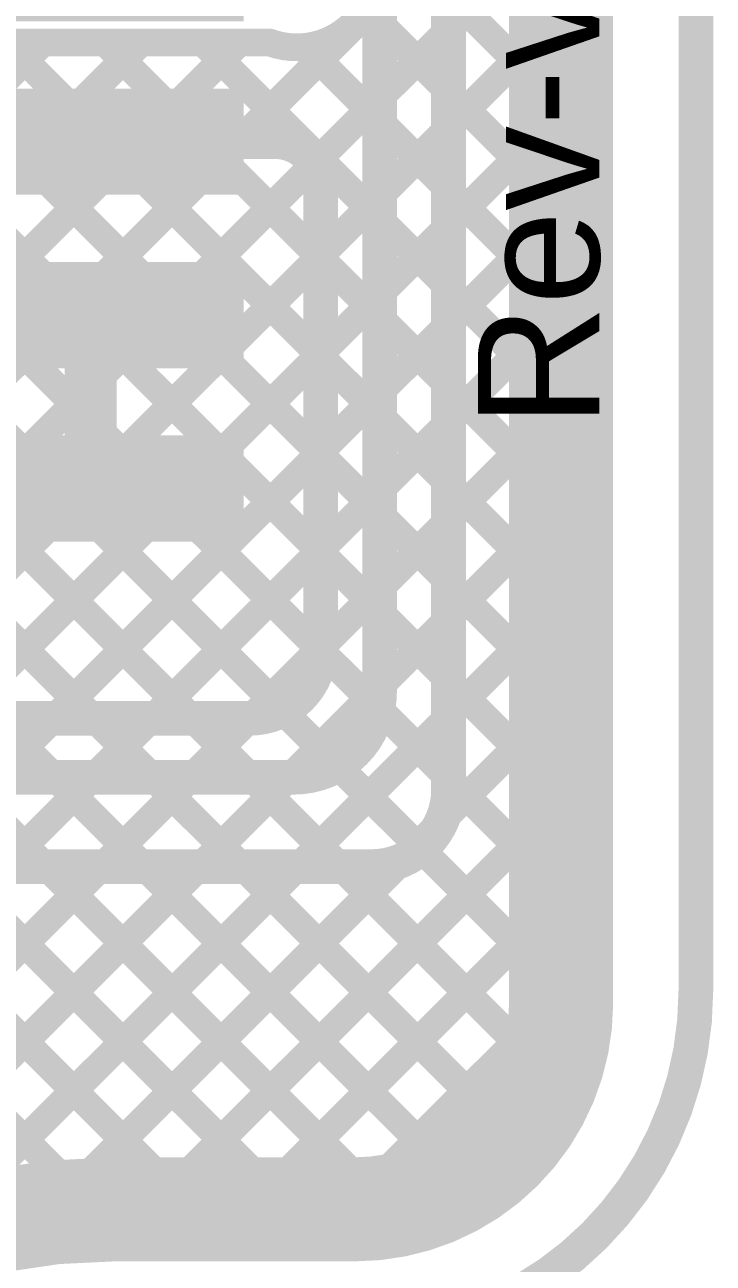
# Model space of a CAD drawing. Header units: inches. Extents: x -17 to 443, y -40 to 218.
# Drawn here: x 112.03 to 117.06, y 137.41 to 146.48 of the extents above; entities that cross this region are included whole.
import ezdxf

# ---------------------------------------------------------------- set-up
doc = ezdxf.new("R2010")
doc.units = ezdxf.units.IN
for name, color, linetype in [('Board Outline', 216, 'Continuous'), ('Bottom Layer', 5, 'Continuous'), ('Fabrication', 76, 'Continuous'), ('Top Layer', 1, 'Continuous'), ('Top Overlay', 2, 'Continuous'), ('Top Paste', 8, 'Continuous'), ('Top Solder', 216, 'Continuous')]:
    doc.layers.add(name, color=color, linetype=linetype)
doc.styles.add('Arial', font='', dxfattribs={"height": 0.2})
doc.styles.get('Arial').set_extended_font_data('Arial')

# ---------------------------------------------------------------- blocks, each defined once
blk = doc.blocks.new('14_SO_27')
at = {"layer": 'Top Layer'}
for points in [[(-1.7501108, 4.096994599999999), (-1.7501108, 3.5230054), (-3.7881052, 3.5230054), (-3.7881052, 4.096994599999999)], [(3.7881052, 4.096994599999999), (3.7881052, 3.5230054), (1.7501108, 3.5230054), (1.7501108, 4.096994599999999)], [(-1.7501108, 2.8269946), (-1.7501108, 2.2530054), (-3.7881052, 2.2530054), (-3.7881052, 2.8269946)], [(3.7881052, 2.8269946), (3.7881052, 2.2530054), (1.7501108, 2.2530054), (1.7501108, 2.8269946)], [(-1.7501108, 1.556994599999999), (-1.7501108, 0.9830053999999997), (-3.7881052, 0.9830054000000001), (-3.7881052, 1.5569946)], [(3.7881052, 1.556994599999999), (3.7881052, 0.9830053999999997), (1.7501108, 0.9830054000000001), (1.7501108, 1.5569946)], [(-1.7501108, 0.2869945999999998), (-1.7501108, -0.2869946000000002), (-3.7881052, -0.2869945999999998), (-3.7881052, 0.2869946000000002)], [(3.7881052, 0.2869945999999998), (3.7881052, -0.2869946000000002), (1.7501108, -0.2869945999999998), (1.7501108, 0.2869946000000002)], [(-1.7501108, -0.9830054000000001), (-1.7501108, -1.5569946), (-3.7881052, -1.556994599999999), (-3.7881052, -0.9830053999999997)], [(3.7881052, -0.9830054000000001), (3.7881052, -1.5569946), (1.7501108, -1.556994599999999), (1.7501108, -0.9830053999999997)], [(-1.7501108, -2.2530054), (-1.7501108, -2.8269946), (-3.7881052, -2.8269946), (-3.7881052, -2.2530054)], [(3.7881052, -2.2530054), (3.7881052, -2.8269946), (1.7501108, -2.8269946), (1.7501108, -2.2530054)], [(-1.7501108, -3.5230054), (-1.7501108, -4.096994599999999), (-3.7881052, -4.096994599999999), (-3.7881052, -3.5230054)], [(3.7881052, -3.5230054), (3.7881052, -4.096994599999999), (1.7501108, -4.096994599999999), (1.7501108, -3.5230054)]]:
    blk.add_hatch(color=1, dxfattribs=at).paths.add_polyline_path(points)
at = {"layer": 'Top Paste'}
for points in [[(-1.7501108, 4.096994599999999), (-1.7501108, 3.5230054), (-3.7881052, 3.5230054), (-3.7881052, 4.096994599999999)], [(3.7881052, 4.096994599999999), (3.7881052, 3.5230054), (1.7501108, 3.5230054), (1.7501108, 4.096994599999999)], [(-1.7501108, 2.8269946), (-1.7501108, 2.2530054), (-3.7881052, 2.2530054), (-3.7881052, 2.8269946)], [(3.7881052, 2.8269946), (3.7881052, 2.2530054), (1.7501108, 2.2530054), (1.7501108, 2.8269946)], [(-1.7501108, 1.556994599999999), (-1.7501108, 0.9830053999999997), (-3.7881052, 0.9830054000000001), (-3.7881052, 1.5569946)], [(3.7881052, 1.556994599999999), (3.7881052, 0.9830053999999997), (1.7501108, 0.9830054000000001), (1.7501108, 1.5569946)], [(-1.7501108, 0.2869945999999998), (-1.7501108, -0.2869946000000002), (-3.7881052, -0.2869945999999998), (-3.7881052, 0.2869946000000002)], [(3.7881052, 0.2869945999999998), (3.7881052, -0.2869946000000002), (1.7501108, -0.2869945999999998), (1.7501108, 0.2869946000000002)], [(-1.7501108, -0.9830054000000001), (-1.7501108, -1.5569946), (-3.7881052, -1.556994599999999), (-3.7881052, -0.9830053999999997)], [(3.7881052, -0.9830054000000001), (3.7881052, -1.5569946), (1.7501108, -1.556994599999999), (1.7501108, -0.9830053999999997)], [(-1.7501108, -2.2530054), (-1.7501108, -2.8269946), (-3.7881052, -2.8269946), (-3.7881052, -2.2530054)], [(3.7881052, -2.2530054), (3.7881052, -2.8269946), (1.7501108, -2.8269946), (1.7501108, -2.2530054)], [(-1.7501108, -3.5230054), (-1.7501108, -4.096994599999999), (-3.7881052, -4.096994599999999), (-3.7881052, -3.5230054)], [(3.7881052, -3.5230054), (3.7881052, -4.096994599999999), (1.7501108, -4.096994599999999), (1.7501108, -3.5230054)]]:
    blk.add_hatch(color=8, dxfattribs=at).paths.add_polyline_path(points)
at = {"layer": 'Top Solder'}
for points in [[(-1.6485108, 4.1985946), (-1.6485108, 3.421405399999999), (-3.8897052, 3.421405399999999), (-3.8897052, 4.1985946)], [(3.8897052, 4.1985946), (3.8897052, 3.421405399999999), (1.6485108, 3.421405399999999), (1.6485108, 4.1985946)], [(-1.6485108, 2.9285946), (-1.6485108, 2.151405399999999), (-3.8897052, 2.1514054), (-3.8897052, 2.9285946)], [(3.8897052, 2.9285946), (3.8897052, 2.151405399999999), (1.6485108, 2.1514054), (1.6485108, 2.9285946)], [(-1.6485108, 1.658594599999999), (-1.6485108, 0.8814053999999997), (-3.8897052, 0.8814054000000002), (-3.8897052, 1.6585946)], [(3.8897052, 1.658594599999999), (3.8897052, 0.8814053999999997), (1.6485108, 0.8814054000000002), (1.6485108, 1.6585946)], [(-1.6485108, 0.3885945999999997), (-1.6485108, -0.3885946000000002), (-3.8897052, -0.3885945999999997), (-3.8897052, 0.3885946000000002)], [(3.8897052, 0.3885945999999997), (3.8897052, -0.3885946000000002), (1.6485108, -0.3885945999999997), (1.6485108, 0.3885946000000002)], [(-1.6485108, -0.8814054000000002), (-1.6485108, -1.6585946), (-3.8897052, -1.658594599999999), (-3.8897052, -0.8814053999999997)], [(3.8897052, -0.8814054000000002), (3.8897052, -1.6585946), (1.6485108, -1.658594599999999), (1.6485108, -0.8814053999999997)], [(-1.6485108, -2.1514054), (-1.6485108, -2.9285946), (-3.8897052, -2.9285946), (-3.8897052, -2.151405399999999)], [(3.8897052, -2.1514054), (3.8897052, -2.9285946), (1.6485108, -2.9285946), (1.6485108, -2.151405399999999)], [(-1.6485108, -3.421405399999999), (-1.6485108, -4.1985946), (-3.8897052, -4.1985946), (-3.8897052, -3.421405399999999)], [(3.8897052, -3.421405399999999), (3.8897052, -4.1985946), (1.6485108, -4.1985946), (1.6485108, -3.421405399999999)]]:
    blk.add_hatch(color=216, dxfattribs=at).paths.add_polyline_path(points)
at = {"layer": 'Top Overlay'}
for points in [[(-1.5213838, 4.4012104, 0.1524, 0.1524, 0), (1.5214346, 4.4012104, 0.1524, 0.1524, 0)], [(-4.166107999999999, 3.9624, 0.1999996, 0.1999996, 0), (-4.039108, 3.835399999999999, 0.1999996, 0.1999996, 0)], [(-4.166107999999999, 3.7084, 0.1999996, 0.1999996, 0), (-4.166107999999999, 3.9624, 0.1999996, 0.1999996, 0)], [(-4.166107999999999, 3.7084, 0.1999996, 0.1999996, 0), (-4.039108, 3.835399999999999, 0.1999996, 0.1999996, 0)], [(-1.5213838, -4.4012104, 0.1524, 0.1524, 0), (1.5214346, -4.4012104, 0.1524, 0.1524, 0)]]:
    blk.add_lwpolyline(points, format="xyseb", dxfattribs=at)
for points in [[(-1.5594838, 4.4012104, 0.0762, 0.0762, 1), (-1.4832838, 4.4012104, 0.0762, 0.0762, 1)], [(1.4833346, 4.4012104, 0.0762, 0.0762, 1), (1.5595346, 4.4012104, 0.0762, 0.0762, 1)], [(-4.2161079, 3.9624, 0.0999998, 0.0999998, 1), (-4.116108099999999, 3.9624, 0.0999998, 0.0999998, 1)], [(-4.2161079, 3.9624, 0.0999998, 0.0999998, 1), (-4.116108099999999, 3.9624, 0.0999998, 0.0999998, 1)], [(-4.0891079, 3.835399999999999, 0.0999998, 0.0999998, 1), (-3.9891081, 3.835399999999999, 0.0999998, 0.0999998, 1)], [(-4.0891079, 3.835399999999999, 0.0999998, 0.0999998, 1), (-3.9891081, 3.835399999999999, 0.0999998, 0.0999998, 1)], [(-4.2161079, 3.7084, 0.0999998, 0.0999998, 1), (-4.116108099999999, 3.7084, 0.0999998, 0.0999998, 1)], [(-4.2161079, 3.7084, 0.0999998, 0.0999998, 1), (-4.116108099999999, 3.7084, 0.0999998, 0.0999998, 1)], [(-1.5594838, -4.4012104, 0.0762, 0.0762, 1), (-1.4832838, -4.4012104, 0.0762, 0.0762, 1)], [(1.4833346, -4.4012104, 0.0762, 0.0762, 1), (1.5595346, -4.4012104, 0.0762, 0.0762, 1)]]:
    blk.add_lwpolyline(points, format="xyseb", close=True, dxfattribs=at)

msp = doc.modelspace()

# ---------------------------------------------------------------- linework, layer by layer
at = {"layer": 'Board Outline'}
for points in [[(116.93635744, 139.4028708, 0.127, 0.127, 0), (116.93635744, 159.31598058, 0.127, 0.127, 0)], [(116.93635744, 139.4028708, 0.127, 0.127, -0.198912367379658), (116.1927572, 137.60765976, 0.127, 0.127, 0)], [(116.1927572, 137.60765976, 0.127, 0.127, -0.198912367379658), (114.44713204, 136.88459796, 0.127, 0.127, 0)], [(116.1927572, 137.60765976, 0.127, 0.127, 0), (116.19277498, 137.60764198, 0.127, 0.127, 0)]]:
    msp.add_lwpolyline(points, format="xyseb", dxfattribs=at)
for points in [[(116.90460744, 139.4028708, 0.0635, 0.0635, 1), (116.96810744, 139.4028708, 0.0635, 0.0635, 1)], [(116.90460744, 139.4028708, 0.0635, 0.0635, 1), (116.96810744, 139.4028708, 0.0635, 0.0635, 1)], [(116.1610072, 137.60765976, 0.0635, 0.0635, 1), (116.2245072, 137.60765976, 0.0635, 0.0635, 1)], [(116.1610072, 137.60765976, 0.0635, 0.0635, 1), (116.2245072, 137.60765976, 0.0635, 0.0635, 1)], [(116.1610072, 137.60765976, 0.0635, 0.0635, 1), (116.2245072, 137.60765976, 0.0635, 0.0635, 1)], [(116.16102498, 137.60764198, 0.0635, 0.0635, 1), (116.22452498, 137.60764198, 0.0635, 0.0635, 1)]]:
    msp.add_lwpolyline(points, format="xyseb", close=True, dxfattribs=at)
at = {"layer": 'Bottom Layer'}
for points in [[(116.19203838, 159.31596788, 0.2032, 0.2032, 0), (116.19205108, 139.38459804, 0.2032, 0.2032, 0)], [(116.19204092, 159.31597042, 0.2032, 0.2032, 0), (116.19205108, 139.38459804, 0.2032, 0.2032, 0)], [(111.60091472, 150.22957, 0.2032, 0.2032, 0), (116.192046, 145.63843872, 0.2032, 0.2032, 0)], [(112.31933594, 150.22957, 0.2032, 0.2032, 0), (116.192046, 146.35685994, 0.2032, 0.2032, 0)], [(109.00897172, 141.04175246, 0.2032, 0.2032, 0), (116.192046, 148.22482674, 0.2032, 0.2032, 0)], [(105.51876026, 147.69066982, 0.2032, 0.2032, 0), (115.26081596, 137.94861412, 0.2032, 0.2032, 0)], [(109.46641048, 140.78077, 0.2032, 0.2032, 0), (116.192046, 147.50640552, 0.2032, 0.2032, 0)], [(105.51876026, 146.9722486, 0.2032, 0.2032, 0), (114.67805106, 137.8129578, 0.2032, 0.2032, 0)], [(114.59536136, 146.88947, 0.2032, 0.2032, -0.5225685728753358), (113.81437232, 146.34627068, 0.2032, 0.2032, 0)], [(110.1848317, 140.78077, 0.2032, 0.2032, 0), (116.192046, 146.7879843, 0.2032, 0.2032, 0)], [(114.5157349, 146.5963286, 0.2032, 0.2032, 0), (116.19204854, 144.92001496, 0.2032, 0.2032, 0)], [(108.94764596, 142.41726914, 0.2032, 0.2032, 0), (112.8766475, 146.34627068, 0.2032, 0.2032, 0)], [(108.94764596, 141.69884792, 0.2032, 0.2032, 0), (113.59506872, 146.34627068, 0.2032, 0.2032, 0)], [(109.0382376, 143.226282, 0.2032, 0.2032, 0), (112.15822628, 146.34627068, 0.2032, 0.2032, 0)], [(110.11278206, 146.34627068, 0.2032, 0.2032, 0), (113.81437232, 146.34627068, 0.2032, 0.2032, 0)], [(110.4552655, 146.34627068, 0.2032, 0.2032, 0), (116.19205108, 140.6094851, 0.2032, 0.2032, 0)], [(111.17368672, 146.34627068, 0.2032, 0.2032, 0), (116.19205108, 141.32790632, 0.2032, 0.2032, 0)], [(111.89210794, 146.34627068, 0.2032, 0.2032, 0), (116.19204854, 142.04633008, 0.2032, 0.2032, 0)], [(112.61052916, 146.34627068, 0.2032, 0.2032, 0), (116.19204854, 142.7647513, 0.2032, 0.2032, 0)], [(113.32895038, 146.34627068, 0.2032, 0.2032, 0), (116.19204854, 143.48317252, 0.2032, 0.2032, 0)], [(114.08002076, 146.31362152, 0.2032, 0.2032, 0), (116.19204854, 144.20159374, 0.2032, 0.2032, 0)], [(110.92815254, 140.80566962, 0.2032, 0.2032, 0), (116.192046, 146.06956308, 0.2032, 0.2032, 0)], [(110.92815254, 140.80566962, 0.2032, 0.2032, 0), (116.192046, 146.06956308, 0.2032, 0.2032, 0)], [(110.44375676, 145.6393582, 0.2032, 0.2032, 0), (116.19205108, 139.89106388, 0.2032, 0.2032, 0)], [(111.20376032, 140.36285618, 0.2032, 0.2032, 0), (116.19204854, 145.3511444, 0.2032, 0.2032, 0)], [(108.79391246, 145.13393884, 0.2032, 0.2032, 0), (115.69274804, 138.23510326, 0.2032, 0.2032, 0)], [(109.49670252, 145.14957, 0.2032, 0.2032, 0), (116.0052163, 138.64105622, 0.2032, 0.2032, 0)], [(110.21027996, 145.15441378, 0.2032, 0.2032, 0), (116.17938156, 139.18531218, 0.2032, 0.2032, 0)], [(105.59749772, 134.03817236, 0.2032, 0.2032, 0), (116.19204854, 144.63272318, 0.2032, 0.2032, 0)], [(105.59749772, 133.31975114, 0.2032, 0.2032, 0), (116.19204854, 143.91430196, 0.2032, 0.2032, 0)], [(105.59749772, 132.60132992, 0.2032, 0.2032, 0), (116.19204854, 143.19588074, 0.2032, 0.2032, 0)], [(108.98072438, 142.79186326, 0.2032, 0.2032, 0), (113.96072966, 137.81185798, 0.2032, 0.2032, 0)], [(111.31764884, 137.60305982, 0.2032, 0.2032, 0), (116.19204854, 142.47745952, 0.2032, 0.2032, 0)], [(112.22856142, 137.79555118, 0.2032, 0.2032, 0), (116.19204854, 141.7590383, 0.2032, 0.2032, 0)], [(112.96328436, 137.8118529, 0.2032, 0.2032, 0), (116.19205108, 141.04061962, 0.2032, 0.2032, 0)], [(113.68171066, 137.81185798, 0.2032, 0.2032, 0), (116.19205108, 140.3221984, 0.2032, 0.2032, 0)], [(111.09052458, 139.96364184, 0.2032, 0.2032, 0), (113.24231098, 137.81185544, 0.2032, 0.2032, 0)], [(110.60382248, 139.73192272, 0.2032, 0.2032, 0), (112.52440538, 137.81133982, 0.2032, 0.2032, 0)], [(114.40013442, 137.81186052, 0.2032, 0.2032, 0), (116.19205108, 139.60377718, 0.2032, 0.2032, 0)], [(116.192046, 139.38177102, 0.2032, 0.2032, -0.04827204667593823), (116.16233816, 139.08027556, 0.2032, 0.2032, 0)], [(116.16133994, 139.07525398, 0.2032, 0.2032, -0.0484703960992862), (116.07295556, 138.78418268, 0.2032, 0.2032, 0)], [(115.2509379, 137.94424278, 0.2032, 0.2032, 0), (116.05966882, 138.7529737, 0.2032, 0.2032, 0)], [(116.07175414, 138.781282, 0.2032, 0.2032, -0.04886521191907519), (115.9270732, 138.51089646, 0.2032, 0.2032, 0)], [(115.92695382, 138.51071866, 0.2032, 0.2032, -0.2504617509249986), (114.61944564, 137.81186306, 0.2032, 0.2032, 0)], [(111.81377434, 137.73561988, 0.2032, 0.2032, -0.03273768685297832), (112.32834786, 137.8033566, 0.2032, 0.2032, 0)], [(112.32834786, 137.8033566, 0.2032, 0.2032, -0.01636448370847077), (112.58785458, 137.81184528, 0.2032, 0.2032, 0)], [(112.58785966, 137.81185036, 0.2032, 0.2032, 0), (114.6193034, 137.81186306, 0.2032, 0.2032, 0)]]:
    msp.add_lwpolyline(points, format="xyseb", dxfattribs=at)
for points in [[(112.10742628, 146.34627068, 0.1016, 0.1016, 1), (112.20902628, 146.34627068, 0.1016, 0.1016, 1)], [(112.55972916, 146.34627068, 0.1016, 0.1016, 1), (112.66132916, 146.34627068, 0.1016, 0.1016, 1)], [(112.8258475, 146.34627068, 0.1016, 0.1016, 1), (112.9274475, 146.34627068, 0.1016, 0.1016, 1)], [(113.27815038, 146.34627068, 0.1016, 0.1016, 1), (113.37975038, 146.34627068, 0.1016, 0.1016, 1)], [(113.54426872, 146.34627068, 0.1016, 0.1016, 1), (113.64586872, 146.34627068, 0.1016, 0.1016, 1)], [(113.76357232, 146.34627068, 0.1016, 0.1016, 1), (113.86517232, 146.34627068, 0.1016, 0.1016, 1)], [(113.76357232, 146.34627068, 0.1016, 0.1016, 1), (113.86517232, 146.34627068, 0.1016, 0.1016, 1)], [(114.02922076, 146.31362152, 0.1016, 0.1016, 1), (114.13082076, 146.31362152, 0.1016, 0.1016, 1)], [(116.141246, 146.35685994, 0.1016, 0.1016, 1), (116.242846, 146.35685994, 0.1016, 0.1016, 1)], [(116.141246, 146.06956308, 0.1016, 0.1016, 1), (116.242846, 146.06956308, 0.1016, 0.1016, 1)], [(116.141246, 146.06956308, 0.1016, 0.1016, 1), (116.242846, 146.06956308, 0.1016, 0.1016, 1)], [(116.141246, 145.63843872, 0.1016, 0.1016, 1), (116.242846, 145.63843872, 0.1016, 0.1016, 1)], [(116.14124854, 145.3511444, 0.1016, 0.1016, 1), (116.24284854, 145.3511444, 0.1016, 0.1016, 1)], [(116.14124854, 144.92001496, 0.1016, 0.1016, 1), (116.24284854, 144.92001496, 0.1016, 0.1016, 1)], [(116.14124854, 144.63272318, 0.1016, 0.1016, 1), (116.24284854, 144.63272318, 0.1016, 0.1016, 1)], [(116.14124854, 144.20159374, 0.1016, 0.1016, 1), (116.24284854, 144.20159374, 0.1016, 0.1016, 1)], [(116.14124854, 143.91430196, 0.1016, 0.1016, 1), (116.24284854, 143.91430196, 0.1016, 0.1016, 1)], [(116.14124854, 143.48317252, 0.1016, 0.1016, 1), (116.24284854, 143.48317252, 0.1016, 0.1016, 1)], [(116.14124854, 143.19588074, 0.1016, 0.1016, 1), (116.24284854, 143.19588074, 0.1016, 0.1016, 1)], [(116.14124854, 142.7647513, 0.1016, 0.1016, 1), (116.24284854, 142.7647513, 0.1016, 0.1016, 1)], [(116.14124854, 142.47745952, 0.1016, 0.1016, 1), (116.24284854, 142.47745952, 0.1016, 0.1016, 1)], [(116.14124854, 142.04633008, 0.1016, 0.1016, 1), (116.24284854, 142.04633008, 0.1016, 0.1016, 1)], [(116.14124854, 141.7590383, 0.1016, 0.1016, 1), (116.24284854, 141.7590383, 0.1016, 0.1016, 1)], [(116.14125108, 141.32790632, 0.1016, 0.1016, 1), (116.24285108, 141.32790632, 0.1016, 0.1016, 1)], [(116.14125108, 141.04061962, 0.1016, 0.1016, 1), (116.24285108, 141.04061962, 0.1016, 0.1016, 1)], [(116.14125108, 140.6094851, 0.1016, 0.1016, 1), (116.24285108, 140.6094851, 0.1016, 0.1016, 1)], [(116.14125108, 140.3221984, 0.1016, 0.1016, 1), (116.24285108, 140.3221984, 0.1016, 0.1016, 1)], [(116.14125108, 139.89106388, 0.1016, 0.1016, 1), (116.24285108, 139.89106388, 0.1016, 0.1016, 1)], [(116.14125108, 139.60377718, 0.1016, 0.1016, 1), (116.24285108, 139.60377718, 0.1016, 0.1016, 1)], [(116.141246, 139.38177102, 0.1016, 0.1016, 1), (116.242846, 139.38177102, 0.1016, 0.1016, 1)], [(116.14125108, 139.38459804, 0.1016, 0.1016, 1), (116.24285108, 139.38459804, 0.1016, 0.1016, 1)], [(116.14125108, 139.38459804, 0.1016, 0.1016, 1), (116.24285108, 139.38459804, 0.1016, 0.1016, 1)], [(116.12858156, 139.18531218, 0.1016, 0.1016, 1), (116.23018156, 139.18531218, 0.1016, 0.1016, 1)], [(116.11053994, 139.07525398, 0.1016, 0.1016, 1), (116.21213994, 139.07525398, 0.1016, 0.1016, 1)], [(116.11153816, 139.08027556, 0.1016, 0.1016, 1), (116.21313816, 139.08027556, 0.1016, 0.1016, 1)], [(116.00886882, 138.7529737, 0.1016, 0.1016, 1), (116.11046882, 138.7529737, 0.1016, 0.1016, 1)], [(116.02095414, 138.781282, 0.1016, 0.1016, 1), (116.12255414, 138.781282, 0.1016, 0.1016, 1)], [(116.02215556, 138.78418268, 0.1016, 0.1016, 1), (116.12375556, 138.78418268, 0.1016, 0.1016, 1)], [(115.9544163, 138.64105622, 0.1016, 0.1016, 1), (116.0560163, 138.64105622, 0.1016, 0.1016, 1)], [(115.87615382, 138.51071866, 0.1016, 0.1016, 1), (115.97775382, 138.51071866, 0.1016, 0.1016, 1)], [(115.8762732, 138.51089646, 0.1016, 0.1016, 1), (115.9778732, 138.51089646, 0.1016, 0.1016, 1)], [(115.64194804, 138.23510326, 0.1016, 0.1016, 1), (115.74354804, 138.23510326, 0.1016, 0.1016, 1)], [(115.2001379, 137.94424278, 0.1016, 0.1016, 1), (115.3017379, 137.94424278, 0.1016, 0.1016, 1)], [(115.21001596, 137.94861412, 0.1016, 0.1016, 1), (115.31161596, 137.94861412, 0.1016, 0.1016, 1)], [(112.17776142, 137.79555118, 0.1016, 0.1016, 1), (112.27936142, 137.79555118, 0.1016, 0.1016, 1)], [(112.27754786, 137.8033566, 0.1016, 0.1016, 1), (112.37914786, 137.8033566, 0.1016, 0.1016, 1)], [(112.27754786, 137.8033566, 0.1016, 0.1016, 1), (112.37914786, 137.8033566, 0.1016, 0.1016, 1)], [(112.47360538, 137.81133982, 0.1016, 0.1016, 1), (112.57520538, 137.81133982, 0.1016, 0.1016, 1)], [(112.53705458, 137.81184528, 0.1016, 0.1016, 1), (112.63865458, 137.81184528, 0.1016, 0.1016, 1)], [(112.53705966, 137.81185036, 0.1016, 0.1016, 1), (112.63865966, 137.81185036, 0.1016, 0.1016, 1)], [(112.91248436, 137.8118529, 0.1016, 0.1016, 1), (113.01408436, 137.8118529, 0.1016, 0.1016, 1)], [(113.19151098, 137.81185544, 0.1016, 0.1016, 1), (113.29311098, 137.81185544, 0.1016, 0.1016, 1)], [(113.63091066, 137.81185798, 0.1016, 0.1016, 1), (113.73251066, 137.81185798, 0.1016, 0.1016, 1)], [(113.90992966, 137.81185798, 0.1016, 0.1016, 1), (114.01152966, 137.81185798, 0.1016, 0.1016, 1)], [(114.34933442, 137.81186052, 0.1016, 0.1016, 1), (114.45093442, 137.81186052, 0.1016, 0.1016, 1)], [(114.5685034, 137.81186306, 0.1016, 0.1016, 1), (114.6701034, 137.81186306, 0.1016, 0.1016, 1)], [(114.56864564, 137.81186306, 0.1016, 0.1016, 1), (114.67024564, 137.81186306, 0.1016, 0.1016, 1)], [(114.62725106, 137.8129578, 0.1016, 0.1016, 1), (114.72885106, 137.8129578, 0.1016, 0.1016, 1)]]:
    msp.add_lwpolyline(points, format="xyseb", close=True, dxfattribs=at)
at = {"layer": 'Fabrication'}
for points in [[(116.93635744, 139.4028708, 0.254, 0.254, 0), (116.93635744, 159.31598058, 0.254, 0.254, 0)], [(116.93635744, 139.4028708, 0.254, 0.254, -0.198912367379658), (116.1927572, 137.60765976, 0.254, 0.254, 0)], [(116.1927572, 137.60765976, 0.254, 0.254, -0.198912367379658), (114.44713204, 136.88459796, 0.254, 0.254, 0)], [(116.1927572, 137.60765976, 0.254, 0.254, 0), (116.19277498, 137.60764198, 0.254, 0.254, 0)]]:
    msp.add_lwpolyline(points, format="xyseb", dxfattribs=at)
for points in [[(116.87285744, 139.4028708, 0.127, 0.127, 1), (116.99985744, 139.4028708, 0.127, 0.127, 1)], [(116.87285744, 139.4028708, 0.127, 0.127, 1), (116.99985744, 139.4028708, 0.127, 0.127, 1)], [(116.1292572, 137.60765976, 0.127, 0.127, 1), (116.2562572, 137.60765976, 0.127, 0.127, 1)], [(116.1292572, 137.60765976, 0.127, 0.127, 1), (116.2562572, 137.60765976, 0.127, 0.127, 1)], [(116.1292572, 137.60765976, 0.127, 0.127, 1), (116.2562572, 137.60765976, 0.127, 0.127, 1)], [(116.12927498, 137.60764198, 0.127, 0.127, 1), (116.25627498, 137.60764198, 0.127, 0.127, 1)]]:
    msp.add_lwpolyline(points, format="xyseb", close=True, dxfattribs=at)
at = {"layer": 'Top Layer'}
for points in [[(115.95007036, 139.30964264, 0.7619999999999999, 0.7619999999999999, 0), (115.95007036, 153.75499856, 0.7619999999999999, 0.7619999999999999, 0)], [(115.12615532, 140.87473984, 0.254, 0.254, 0), (115.12615532, 152.07914974, 0.254, 0.254, 0)], [(114.62165036, 141.59353952, 0.254, 0.254, 0), (114.62165036, 147.81678336, 0.254, 0.254, 0)], [(112.50680572, 145.61947, 0.254, 0.254, 0), (113.86061556, 145.61947, 0.254, 0.254, 0)], [(113.86061556, 145.61947, 0.254, 0.254, -0.4142135623730951), (114.18985036, 145.2902352, 0.254, 0.254, 0)], [(114.18985036, 141.91595696, 0.254, 0.254, 0), (114.18985036, 145.2902352, 0.254, 0.254, 0)], [(112.50680572, 143.07947, 0.3809999999999999, 0.3809999999999999, 0), (112.50680572, 144.34947, 0.3809999999999999, 0.3809999999999999, 0)], [(111.08389772, 143.07947, 0.254, 0.254, 0), (112.50680572, 143.07947, 0.254, 0.254, 0)], [(114.18985036, 141.91595696, 0.254, 0.254, -0.4142135623730951), (113.67095884, 141.39706544, 0.254, 0.254, 0)], [(114.62165036, 141.59353952, 0.254, 0.254, -0.4142135623730951), (113.99337628, 140.96526544, 0.254, 0.254, 0)], [(110.59743184, 141.39706544, 0.254, 0.254, 0), (113.67095884, 141.39706544, 0.254, 0.254, 0)], [(110.59743184, 140.96526544, 0.254, 0.254, 0), (113.99337628, 140.96526544, 0.254, 0.254, 0)], [(115.12615532, 140.87473984, 0.254, 0.254, -0.4142135623730951), (114.56228548, 140.31087, 0.254, 0.254, 0)], [(110.62669772, 140.31087, 0.254, 0.254, 0), (114.56228548, 140.31087, 0.254, 0.254, 0)], [(115.95007036, 139.30964264, 0.7619999999999999, 0.7619999999999999, -0.4142135623730951), (114.4418082, 137.80138048, 0.7619999999999999, 0.7619999999999999, 0)], [(108.17288754, 133.35093472, 0.7619999999999999, 0.7619999999999999, -0.4104481305067517), (112.68099638, 137.80138048, 0.7619999999999999, 0.7619999999999999, 0)], [(112.68099638, 137.80138048, 0.7619999999999999, 0.7619999999999999, 0), (112.68099892, 137.80138048, 0.7619999999999999, 0.7619999999999999, 0)], [(112.68099892, 137.80138048, 0.7619999999999999, 0.7619999999999999, 0), (114.4418082, 137.80138048, 0.7619999999999999, 0.7619999999999999, 0)]]:
    msp.add_lwpolyline(points, format="xyseb", dxfattribs=at)
for points in [[(112.44330572, 145.61947, 0.127, 0.127, 1), (112.57030572, 145.61947, 0.127, 0.127, 1)], [(113.79711556, 145.61947, 0.127, 0.127, 1), (113.92411556, 145.61947, 0.127, 0.127, 1)], [(113.79711556, 145.61947, 0.127, 0.127, 1), (113.92411556, 145.61947, 0.127, 0.127, 1)], [(114.12635036, 145.2902352, 0.127, 0.127, 1), (114.25335036, 145.2902352, 0.127, 0.127, 1)], [(114.12635036, 145.2902352, 0.127, 0.127, 1), (114.25335036, 145.2902352, 0.127, 0.127, 1)], [(112.41155572, 144.34947, 0.1905, 0.1905, 1), (112.60205572, 144.34947, 0.1905, 0.1905, 1)], [(112.41155572, 143.07947, 0.1905, 0.1905, 1), (112.60205572, 143.07947, 0.1905, 0.1905, 1)], [(112.44330572, 143.07947, 0.127, 0.127, 1), (112.57030572, 143.07947, 0.127, 0.127, 1)], [(114.12635036, 141.91595696, 0.127, 0.127, 1), (114.25335036, 141.91595696, 0.127, 0.127, 1)], [(114.12635036, 141.91595696, 0.127, 0.127, 1), (114.25335036, 141.91595696, 0.127, 0.127, 1)], [(114.55815036, 141.59353952, 0.127, 0.127, 1), (114.68515036, 141.59353952, 0.127, 0.127, 1)], [(114.55815036, 141.59353952, 0.127, 0.127, 1), (114.68515036, 141.59353952, 0.127, 0.127, 1)], [(113.60745884, 141.39706544, 0.127, 0.127, 1), (113.73445884, 141.39706544, 0.127, 0.127, 1)], [(113.60745884, 141.39706544, 0.127, 0.127, 1), (113.73445884, 141.39706544, 0.127, 0.127, 1)], [(113.92987628, 140.96526544, 0.127, 0.127, 1), (114.05687628, 140.96526544, 0.127, 0.127, 1)], [(113.92987628, 140.96526544, 0.127, 0.127, 1), (114.05687628, 140.96526544, 0.127, 0.127, 1)], [(115.06265532, 140.87473984, 0.127, 0.127, 1), (115.18965532, 140.87473984, 0.127, 0.127, 1)], [(115.06265532, 140.87473984, 0.127, 0.127, 1), (115.18965532, 140.87473984, 0.127, 0.127, 1)], [(114.49878548, 140.31087, 0.127, 0.127, 1), (114.62578548, 140.31087, 0.127, 0.127, 1)], [(114.49878548, 140.31087, 0.127, 0.127, 1), (114.62578548, 140.31087, 0.127, 0.127, 1)], [(115.75957036, 139.30964264, 0.3809999999999999, 0.3809999999999999, 1), (116.14057036, 139.30964264, 0.3809999999999999, 0.3809999999999999, 1)], [(115.75957036, 139.30964264, 0.3809999999999999, 0.3809999999999999, 1), (116.14057036, 139.30964264, 0.3809999999999999, 0.3809999999999999, 1)], [(112.49049638, 137.80138048, 0.3809999999999999, 0.3809999999999999, 1), (112.87149638, 137.80138048, 0.3809999999999999, 0.3809999999999999, 1)], [(112.49049638, 137.80138048, 0.3809999999999999, 0.3809999999999999, 1), (112.87149638, 137.80138048, 0.3809999999999999, 0.3809999999999999, 1)], [(112.49049892, 137.80138048, 0.3809999999999999, 0.3809999999999999, 1), (112.87149892, 137.80138048, 0.3809999999999999, 0.3809999999999999, 1)], [(112.49049892, 137.80138048, 0.3809999999999999, 0.3809999999999999, 1), (112.87149892, 137.80138048, 0.3809999999999999, 0.3809999999999999, 1)], [(114.2513082, 137.80138048, 0.3809999999999999, 0.3809999999999999, 1), (114.6323082, 137.80138048, 0.3809999999999999, 0.3809999999999999, 1)], [(114.2513082, 137.80138048, 0.3809999999999999, 0.3809999999999999, 1), (114.6323082, 137.80138048, 0.3809999999999999, 0.3809999999999999, 1)]]:
    msp.add_lwpolyline(points, format="xyseb", close=True, dxfattribs=at)

# ---------------------------------------------------------------- block references
msp.add_blockref('14_SO_27', (109.73769772, 146.88947))

# ---------------------------------------------------------------- texts
at = {"layer": 'Top Overlay', "style": 'Arial'}
msp.add_text('Rev-v2.0', height=0.889, rotation=90, dxfattribs=at).set_placement((116.22993772, 143.52674368))

doc.saveas('drawing.dxf')
